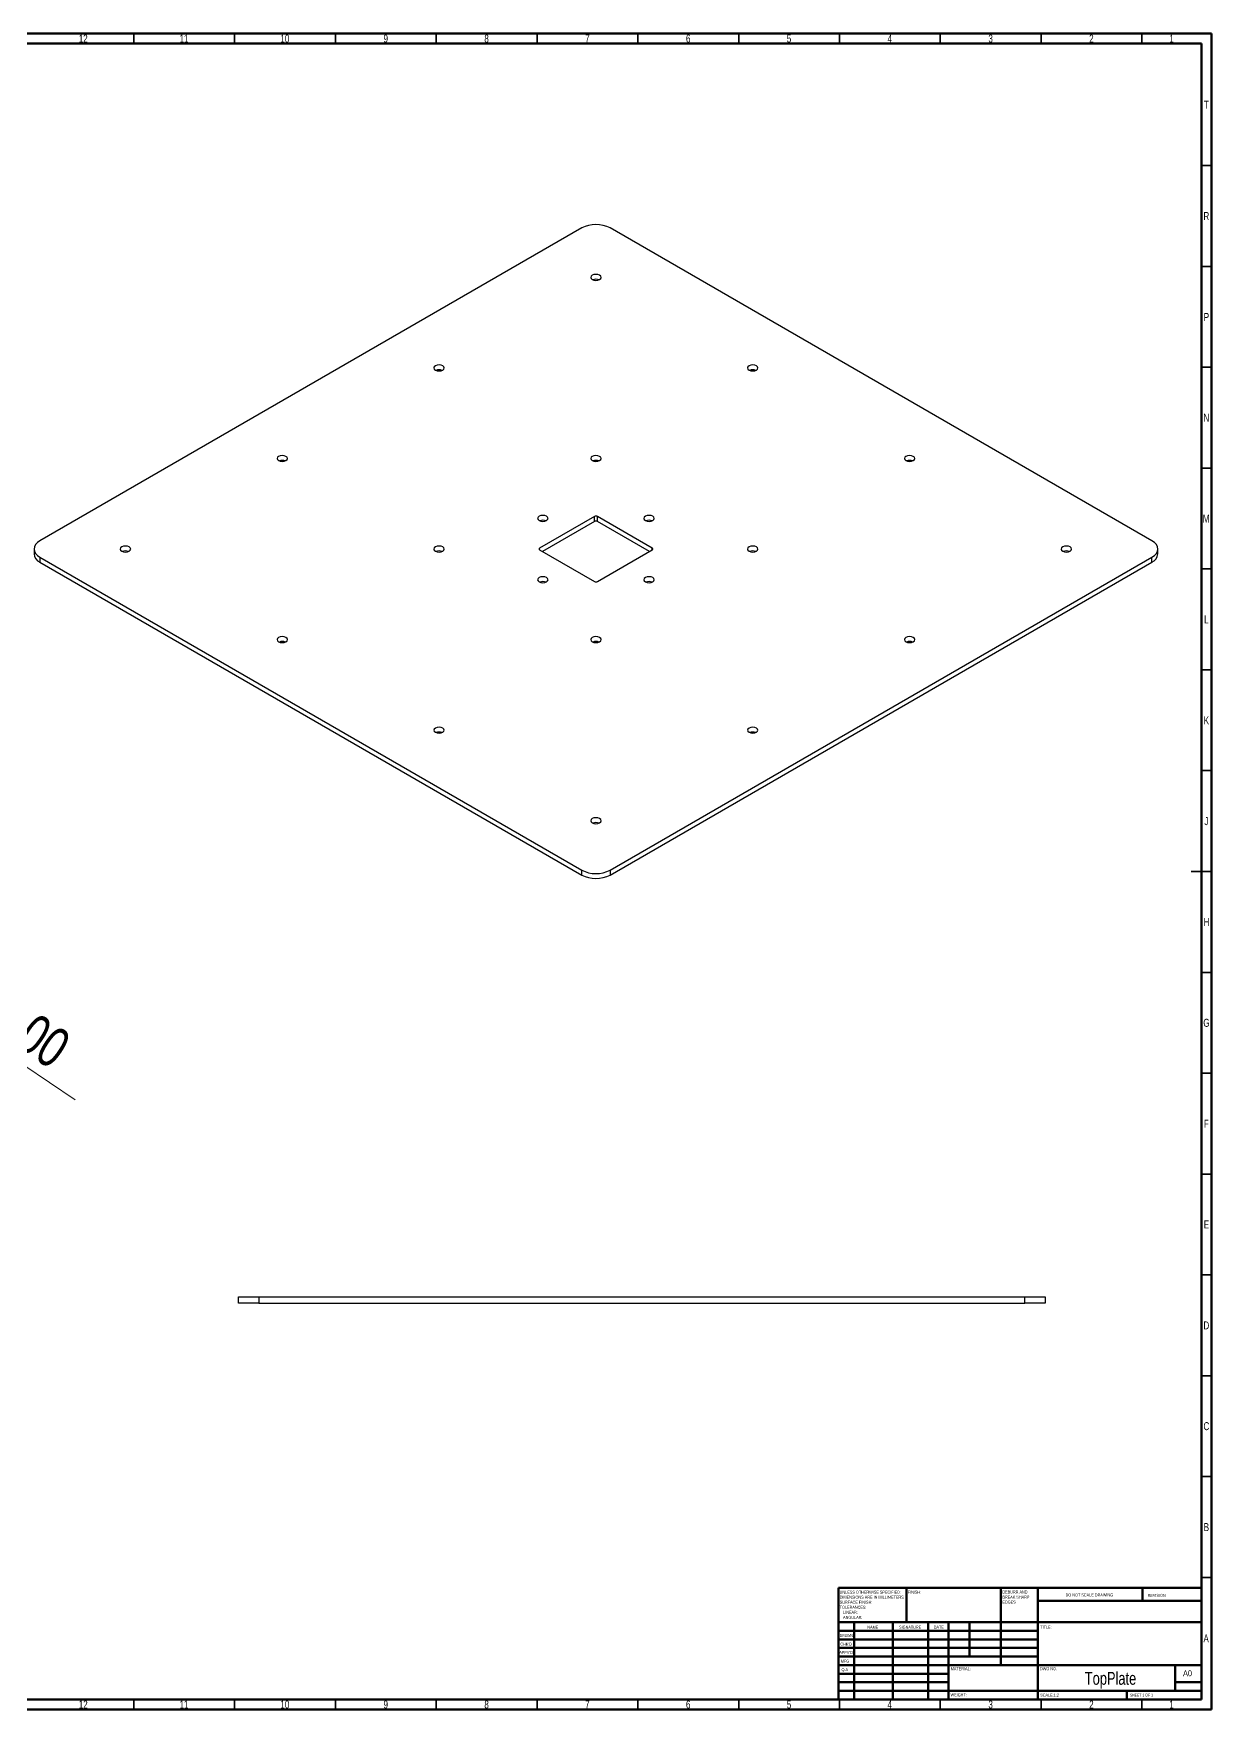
# Model space of a CAD drawing. Header units: millimetres. Extents: x 15 to 1184, y 5 to 836.
# Drawn here: x 600 to 1184, y 5 to 836 of the extents above; entities that cross this region are included whole.
import ezdxf

# ---------------------------------------------------------------- set-up
doc = ezdxf.new("R2010")
doc.units = ezdxf.units.MM
doc.styles.add('SLDTEXTSTYLE0', font='TXT', dxfattribs={"width": 0.75})
doc.styles.add('SLDTEXTSTYLE1', font='TXT', dxfattribs={"width": 0.686449})
doc.styles.add('SLDTEXTSTYLE2', font='TXT', dxfattribs={"width": 0.6875})
doc.dimstyles.new('SLDDIMSTYLE2', dxfattribs={"dimtxt": 20, "dimasz": 3.302, "dimexe": 0, "dimexo": 0.0625, "dimgap": 5, "dimtad": 1, "dimrnd": 1e-09, "dimzin": 4, "dimdsep": 46, "dimtxsty": 'SLDTEXTSTYLE0', "dimsah": 1, "dimcen": 0, "dimadec": 0, "dimazin": 1, "dimtfac": 1, "dimtofl": 0, "dimtmove": 0, "dimatfit": 3, "dimfxl": 0, "dimfrac": 2, "dimtolj": 1, "dimtzin": 12, "dimarcsym": 0})

# ---------------------------------------------------------------- blocks, each defined once
blk = doc.blocks.new('SW_NOTE_0')
at = {"color": 0, "linetype": 'Continuous', "lineweight": 0, "char_height": 1.5, "attachment_point": 1, "style": 'SLDTEXTSTYLE0'}
for s, insert in [('UNLESS OTHERWISE SPECIFIED:', (0, 1.93)), ('TOLERANCES:', (0, -5.57)), ('SURFACE FINISH:', (0, -3.07)), ('DIMENSIONS ARE IN MILLIMETERS', (0, -0.57)), ('LINEAR:', (1.69, -8.07)), ('ANGULAR:', (1.69, -10.57))]:
    blk.add_mtext(s, dxfattribs=dict(at, insert=insert))
blk = doc.blocks.new('SW_NOTE_0_1')
at = {"color": 0, "linetype": 'Continuous', "lineweight": 0, "char_height": 1.5, "attachment_point": 1, "style": 'SLDTEXTSTYLE0'}
for s, insert in [('DEBURR AND', (0, 1.93)), ('BREAK SHARP', (0, -0.57)), ('EDGES', (0, -3.07))]:
    blk.add_mtext(s, dxfattribs=dict(at, insert=insert))
blk = doc.blocks.new('_D_3')
at = {"color": 7, "linetype": 'Continuous', "lineweight": 0}
for q in [(509.7, 381.61), (620.47, 307.35)]:
    blk.add_line((518, 376.04), q, dxfattribs=at)
at = {"color": 7, "linetype": 'Continuous', "lineweight": 18}
blk.add_solid([(518, 376.04), (520.46, 373.78), (521.03, 374.62)], dxfattribs=at)
at = {"color": 7, "linetype": 'Continuous', "lineweight": 18, "insert": (566.01, 374.62), "char_height": 20, "attachment_point": 1, "rotation": 326.16273, "style": 'SLDTEXTSTYLE0'}
blk.add_mtext('R10.00', dxfattribs=at)

msp = doc.modelspace()

# ---------------------------------------------------------------- linework, layer by layer
at = {"color": 7, "linetype": 'Continuous', "lineweight": 70}
for p, q in [((15, 836), (1184, 836)), ((20, 831), (1179, 831)), ((1179, 831), (1179, 10)), ((1184, 836), (1184, 5)), ((1179, 10), (20, 10)), ((1184, 5), (15, 5))]:
    msp.add_line(p, q, dxfattribs=at)
at = {"color": 7, "linetype": 'Continuous', "lineweight": 35}
for p, q in [((649.5, 831), (649.5, 836)), ((699.5, 831), (699.5, 836)), ((749.5, 831), (749.5, 836)), ((799.5, 831), (799.5, 836)), ((849.5, 831), (849.5, 836)), ((899.5, 831), (899.5, 836)), ((949.5, 831), (949.5, 836)), ((999.5, 831), (999.5, 836)), ((1049.5, 831), (1049.5, 836)), ((1099.5, 831), (1099.5, 836)), ((1149.5, 831), (1149.5, 836)), ((1179, 770.5), (1184, 770.5)), ((1179, 720.5), (1184, 720.5)), ((1179, 670.5), (1184, 670.5)), ((1179, 620.5), (1184, 620.5)), ((1179, 570.5), (1184, 570.5)), ((1179, 520.5), (1184, 520.5)), ((1179, 470.5), (1184, 470.5)), ((1184, 420.5), (1174, 420.5)), ((1179, 420.5), (1184, 420.5)), ((1179, 370.5), (1184, 370.5)), ((1179, 320.5), (1184, 320.5)), ((1179, 270.5), (1184, 270.5)), ((1179, 220.5), (1184, 220.5)), ((1179, 170.5), (1184, 170.5)), ((1179, 120.5), (1184, 120.5)), ((1179, 70.5), (1184, 70.5)), ((649.5, 10), (649.5, 5)), ((699.5, 10), (699.5, 5)), ((749.5, 10), (749.5, 5)), ((799.5, 10), (799.5, 5)), ((849.5, 10), (849.5, 5)), ((899.5, 10), (899.5, 5)), ((949.5, 10), (949.5, 5)), ((999.5, 10), (999.5, 5)), ((1049.5, 10), (1049.5, 5)), ((1099.5, 10), (1099.5, 5)), ((1149.5, 10), (1149.5, 5))]:
    msp.add_line(p, q, dxfattribs=at)
at = {"color": 7, "linetype": 'Continuous', "lineweight": 25}
for p, q in [((871.638, 739.586), (602.937, 584.469)), ((1154.48, 584.469), (885.78, 739.586)), ((878.002, 596.511), (850.778, 580.795)), ((878.002, 594.061), (852.193, 579.162)), ((878.002, 594.061), (878.002, 596.511)), ((906.64, 580.795), (879.416, 596.511)), ((879.416, 594.061), (879.416, 596.511)), ((905.225, 579.162), (879.416, 594.061)), ((600.008, 580.387), (600.008, 577.937)), ((602.937, 576.305), (871.638, 421.187)), ((602.937, 576.305), (602.937, 573.855)), ((602.937, 573.855), (871.638, 418.738)), ((850.778, 579.979), (878.002, 564.263)), ((879.416, 564.263), (906.64, 579.979)), ((885.78, 421.187), (1154.48, 576.305)), ((885.78, 418.738), (1154.48, 573.855)), ((1154.48, 573.855), (1154.48, 576.305)), ((1157.409, 577.937), (1157.409, 580.387)), ((871.638, 418.738), (871.638, 421.187)), ((885.78, 421.187), (885.78, 418.738)), ((701.432, 206.523), (701.432, 209.523)), ((701.432, 209.523), (711.432, 209.523)), ((711.432, 209.523), (711.432, 206.523)), ((711.432, 209.523), (1091.432, 209.523)), ((1091.432, 206.523), (1091.432, 209.523)), ((1091.432, 209.523), (1101.432, 209.523)), ((1101.432, 209.523), (1101.432, 206.523)), ((711.432, 206.523), (701.432, 206.523)), ((711.432, 206.523), (1091.432, 206.523)), ((1101.432, 206.523), (1091.432, 206.523))]:
    msp.add_line(p, q, dxfattribs=at)
at = {"color": 8, "linetype": 'Continuous', "lineweight": 25}
for p, q in [((850.778, 579.979), (850.778, 580.795)), ((906.64, 579.979), (906.64, 580.795))]:
    msp.add_line(p, q, dxfattribs=at)
at = {"color": 7, "linetype": 'Continuous', "lineweight": 50}
for p, q in [((999, 65.25), (1179, 65.25)), ((999, 65.25), (999, 10)), ((1032.8, 48.25), (1032.8, 65.25)), ((1079.6, 65.25), (1079.6, 27)), ((1097.8, 65.25), (1097.8, 10)), ((1179, 58.875), (1097.8, 58.875)), ((1149.8, 58.875), (1149.8, 65.25)), ((1179, 48.25), (999, 48.25)), ((1097.8, 44), (999, 44)), ((1006.8, 48.25), (1006.8, 10)), ((1025.991, 48.25), (1025.991, 10)), ((1043.399, 48.25), (1043.399, 10)), ((1053.6, 10), (1053.6, 48.25)), ((1064, 31.25), (1064, 48.25)), ((1097.8, 39.75), (999, 39.75)), ((1097.8, 35.5), (999, 35.5)), ((1097.8, 31.25), (999, 31.25)), ((1053.6, 27), (999, 27)), ((1053.6, 27), (1179, 27)), ((1166, 14.25), (1166, 27)), ((1053.6, 22.75), (999, 22.75)), ((1053.6, 18.5), (999, 18.5)), ((1179, 18.5), (1166, 18.5)), ((999, 14.25), (1179, 14.25)), ((1142, 10), (1142, 14.25))]:
    msp.add_line(p, q, dxfattribs=at)
at = {"color": 7, "linetype": 'Continuous', "lineweight": 25, "flags": 128}
for points in [[(876.884, 714.041), (877.721, 713.718), (878.709, 713.605), (879.696, 713.718), (880.533, 714.041), (881.092, 714.524), (881.289, 715.094), (881.092, 715.664), (880.533, 716.147), (879.696, 716.47), (878.709, 716.584), (877.721, 716.47), (876.884, 716.147), (876.325, 715.664), (876.129, 715.094), (876.325, 714.524), (876.884, 714.041)], [(799.103, 669.139), (799.94, 668.816), (800.927, 668.702), (801.914, 668.816), (802.751, 669.139), (803.311, 669.622), (803.507, 670.192), (803.311, 670.762), (802.751, 671.245), (801.914, 671.568), (800.927, 671.681), (799.94, 671.568), (799.103, 671.245), (798.543, 670.762), (798.347, 670.192), (798.543, 669.622), (799.103, 669.139)], [(954.666, 669.139), (955.503, 668.816), (956.491, 668.702), (957.478, 668.816), (958.315, 669.139), (958.874, 669.622), (959.071, 670.192), (958.874, 670.762), (958.315, 671.245), (957.478, 671.568), (956.491, 671.681), (955.503, 671.568), (954.666, 671.245), (954.107, 670.762), (953.911, 670.192), (954.107, 669.622), (954.666, 669.139)], [(721.321, 624.236), (722.158, 623.913), (723.145, 623.8), (724.133, 623.913), (724.97, 624.236), (725.529, 624.719), (725.725, 625.289), (725.529, 625.859), (724.97, 626.342), (724.133, 626.665), (723.145, 626.779), (722.158, 626.665), (721.321, 626.342), (720.762, 625.859), (720.565, 625.289), (720.762, 624.719), (721.321, 624.236)], [(876.884, 624.236), (877.721, 623.913), (878.709, 623.8), (879.696, 623.913), (880.533, 624.236), (881.092, 624.719), (881.289, 625.289), (881.092, 625.859), (880.533, 626.342), (879.696, 626.665), (878.709, 626.779), (877.721, 626.665), (876.884, 626.342), (876.325, 625.859), (876.129, 625.289), (876.325, 624.719), (876.884, 624.236)], [(1032.448, 624.236), (1033.285, 623.913), (1034.272, 623.8), (1035.26, 623.913), (1036.097, 624.236), (1036.656, 624.719), (1036.852, 625.289), (1036.656, 625.859), (1036.097, 626.342), (1035.26, 626.665), (1034.272, 626.779), (1033.285, 626.665), (1032.448, 626.342), (1031.889, 625.859), (1031.692, 625.289), (1031.889, 624.719), (1032.448, 624.236)], [(850.545, 594.539), (851.382, 594.216), (852.369, 594.103), (853.356, 594.216), (854.193, 594.539), (854.753, 595.022), (854.949, 595.592), (854.753, 596.162), (854.193, 596.646), (853.356, 596.968), (852.369, 597.082), (851.382, 596.968), (850.545, 596.646), (849.985, 596.162), (849.789, 595.592), (849.985, 595.022), (850.545, 594.539)], [(903.224, 594.539), (904.061, 594.216), (905.049, 594.103), (906.036, 594.216), (906.873, 594.539), (907.432, 595.022), (907.629, 595.592), (907.432, 596.162), (906.873, 596.646), (906.036, 596.968), (905.049, 597.082), (904.061, 596.968), (903.224, 596.646), (902.665, 596.162), (902.469, 595.592), (902.665, 595.022), (903.224, 594.539)], [(602.937, 584.469), (601.694, 583.594), (600.769, 582.596), (600.2, 581.513), (600.008, 580.387), (600.2, 579.261), (600.769, 578.178), (601.694, 577.18), (602.937, 576.305)], [(643.539, 579.334), (644.376, 579.011), (645.364, 578.897), (646.351, 579.011), (647.188, 579.334), (647.747, 579.817), (647.944, 580.387), (647.747, 580.957), (647.188, 581.44), (646.351, 581.763), (645.364, 581.876), (644.376, 581.763), (643.539, 581.44), (642.98, 580.957), (642.784, 580.387), (642.98, 579.817), (643.539, 579.334)], [(799.103, 579.334), (799.94, 579.011), (800.927, 578.897), (801.914, 579.011), (802.751, 579.334), (803.311, 579.817), (803.507, 580.387), (803.311, 580.957), (802.751, 581.44), (801.914, 581.763), (800.927, 581.876), (799.94, 581.763), (799.103, 581.44), (798.543, 580.957), (798.347, 580.387), (798.543, 579.817), (799.103, 579.334)], [(954.666, 579.334), (955.503, 579.011), (956.491, 578.897), (957.478, 579.011), (958.315, 579.334), (958.874, 579.817), (959.071, 580.387), (958.874, 580.957), (958.315, 581.44), (957.478, 581.763), (956.491, 581.876), (955.503, 581.763), (954.666, 581.44), (954.107, 580.957), (953.911, 580.387), (954.107, 579.817), (954.666, 579.334)], [(1110.23, 579.334), (1111.067, 579.011), (1112.054, 578.897), (1113.041, 579.011), (1113.878, 579.334), (1114.438, 579.817), (1114.634, 580.387), (1114.438, 580.957), (1113.878, 581.44), (1113.041, 581.763), (1112.054, 581.876), (1111.067, 581.763), (1110.23, 581.44), (1109.67, 580.957), (1109.474, 580.387), (1109.67, 579.817), (1110.23, 579.334)], [(1154.48, 576.305), (1155.724, 577.18), (1156.648, 578.178), (1157.217, 579.261), (1157.409, 580.387), (1157.217, 581.513), (1156.648, 582.596), (1155.724, 583.594), (1154.48, 584.469)], [(850.545, 564.128), (851.382, 563.805), (852.369, 563.692), (853.356, 563.805), (854.193, 564.128), (854.753, 564.611), (854.949, 565.181), (854.753, 565.751), (854.193, 566.234), (853.356, 566.557), (852.369, 566.671), (851.382, 566.557), (850.545, 566.234), (849.985, 565.751), (849.789, 565.181), (849.985, 564.611), (850.545, 564.128)], [(903.224, 564.128), (904.061, 563.805), (905.049, 563.692), (906.036, 563.805), (906.873, 564.128), (907.432, 564.611), (907.629, 565.181), (907.432, 565.751), (906.873, 566.234), (906.036, 566.557), (905.049, 566.671), (904.061, 566.557), (903.224, 566.234), (902.665, 565.751), (902.469, 565.181), (902.665, 564.611), (903.224, 564.128)], [(721.321, 534.431), (722.158, 534.108), (723.145, 533.995), (724.133, 534.108), (724.97, 534.431), (725.529, 534.914), (725.725, 535.484), (725.529, 536.054), (724.97, 536.538), (724.133, 536.86), (723.145, 536.974), (722.158, 536.86), (721.321, 536.538), (720.762, 536.054), (720.565, 535.484), (720.762, 534.914), (721.321, 534.431)], [(876.884, 534.431), (877.721, 534.108), (878.709, 533.995), (879.696, 534.108), (880.533, 534.431), (881.092, 534.914), (881.289, 535.484), (881.092, 536.054), (880.533, 536.538), (879.696, 536.86), (878.709, 536.974), (877.721, 536.86), (876.884, 536.538), (876.325, 536.054), (876.129, 535.484), (876.325, 534.914), (876.884, 534.431)], [(1032.448, 534.431), (1033.285, 534.108), (1034.272, 533.995), (1035.26, 534.108), (1036.097, 534.431), (1036.656, 534.914), (1036.852, 535.484), (1036.656, 536.054), (1036.097, 536.538), (1035.26, 536.86), (1034.272, 536.974), (1033.285, 536.86), (1032.448, 536.538), (1031.889, 536.054), (1031.692, 535.484), (1031.889, 534.914), (1032.448, 534.431)], [(799.103, 489.529), (799.94, 489.206), (800.927, 489.093), (801.914, 489.206), (802.751, 489.529), (803.311, 490.012), (803.507, 490.582), (803.311, 491.152), (802.751, 491.635), (801.914, 491.958), (800.927, 492.071), (799.94, 491.958), (799.103, 491.635), (798.543, 491.152), (798.347, 490.582), (798.543, 490.012), (799.103, 489.529)], [(954.666, 489.529), (955.503, 489.206), (956.491, 489.093), (957.478, 489.206), (958.315, 489.529), (958.874, 490.012), (959.071, 490.582), (958.874, 491.152), (958.315, 491.635), (957.478, 491.958), (956.491, 492.071), (955.503, 491.958), (954.666, 491.635), (954.107, 491.152), (953.911, 490.582), (954.107, 490.012), (954.666, 489.529)], [(876.884, 444.626), (877.721, 444.303), (878.709, 444.19), (879.696, 444.303), (880.533, 444.626), (881.092, 445.11), (881.289, 445.68), (881.092, 446.249), (880.533, 446.733), (879.696, 447.056), (878.709, 447.169), (877.721, 447.056), (876.884, 446.733), (876.325, 446.249), (876.129, 445.68), (876.325, 445.11), (876.884, 444.626)]]:
    msp.add_lwpolyline(points, dxfattribs=at)
at = {"color": 7, "linetype": 'Continuous', "lineweight": 25}
for centre, radius, start, end in [((878.709, 725.939), 15.37, 62.609672, 117.390328), ((878.709, 710.005), 4.134, 69.199216, 110.800784), ((800.927, 665.103), 4.134, 69.199216, 110.800784), ((956.491, 665.103), 4.134, 69.199216, 110.800784), ((723.145, 620.2), 4.134, 69.199216, 110.800784), ((878.709, 620.2), 4.134, 69.199216, 110.800784), ((1034.272, 620.2), 4.134, 69.199216, 110.800784), ((852.369, 590.503), 4.134, 69.199216, 110.800784), ((878.709, 595.146), 1.537, 62.609672, 117.390328), ((878.709, 592.697), 1.537, 62.609672, 117.390328), ((905.049, 590.503), 4.134, 69.199216, 110.800784), ((605.013, 578.436), 5.029, 185.694799, 245.625342), ((645.364, 575.298), 4.134, 69.199216, 110.800784), ((800.927, 575.298), 4.134, 69.199216, 110.800784), ((850.933, 580.387), 0.437, 110.783421, 249.216579), ((906.485, 580.387), 0.437, 290.783421, 69.216579), ((956.491, 575.298), 4.134, 69.199216, 110.800784), ((1112.054, 575.298), 4.134, 69.199216, 110.800784), ((1152.405, 578.436), 5.029, 294.374658, 354.305201), ((852.369, 560.092), 4.134, 69.199216, 110.800784), ((878.709, 565.628), 1.537, 242.609672, 297.390328), ((905.049, 560.092), 4.134, 69.199216, 110.800784), ((723.145, 530.395), 4.134, 69.199216, 110.800784), ((878.709, 530.395), 4.134, 69.199216, 110.800784), ((1034.272, 530.395), 4.134, 69.199216, 110.800784), ((800.927, 485.493), 4.134, 69.199216, 110.800784), ((956.491, 485.493), 4.134, 69.199216, 110.800784), ((878.709, 440.59), 4.134, 69.199216, 110.800784), ((878.709, 434.834), 15.37, 242.609672, 297.390328), ((878.709, 432.385), 15.37, 242.609672, 297.390328)]:
    msp.add_arc(centre, radius, start, end, dxfattribs=at)

# ---------------------------------------------------------------- block references
at = {"color": 7, "linetype": 'Continuous', "lineweight": 0}
for name, p in [('SW_NOTE_0', (999.594, 61.987)), ('SW_NOTE_0_1', (1080.309, 62.069))]:
    msp.add_blockref(name, p, dxfattribs=at)

# ---------------------------------------------------------------- texts
for s, insert, char_height, attachment_point, style in [('12', (624.42, 835.474), 3.9687, 2, 'SLDTEXTSTYLE0'), ('11', (674.42, 835.474), 3.9687, 2, 'SLDTEXTSTYLE0'), ('10', (724.42, 835.474), 3.9687, 2, 'SLDTEXTSTYLE0'), ('9', (774.46, 835.474), 3.969, 2, 'SLDTEXTSTYLE0'), ('8', (824.46, 835.474), 3.969, 2, 'SLDTEXTSTYLE0'), ('7', (874.46, 835.474), 3.969, 2, 'SLDTEXTSTYLE0'), ('6', (924.46, 835.474), 3.969, 2, 'SLDTEXTSTYLE0'), ('5', (974.46, 835.474), 3.969, 2, 'SLDTEXTSTYLE0'), ('4', (1024.46, 835.474), 3.969, 2, 'SLDTEXTSTYLE0'), ('3', (1074.46, 835.474), 3.969, 2, 'SLDTEXTSTYLE0'), ('2', (1124.46, 835.474), 3.969, 2, 'SLDTEXTSTYLE0'), ('1', (1164.21, 835.474), 3.969, 2, 'SLDTEXTSTYLE0'), ('T', (1181.488, 802.724), 3.969, 2, 'SLDTEXTSTYLE0'), ('R', (1181.444, 747.474), 3.969, 2, 'SLDTEXTSTYLE0'), ('P', (1181.485, 697.418), 3.969, 2, 'SLDTEXTSTYLE0'), ('N', (1181.464, 647.474), 3.969, 2, 'SLDTEXTSTYLE0'), ('M', (1181.362, 597.418), 3.969, 2, 'SLDTEXTSTYLE0'), ('L', (1181.455, 547.474), 3.969, 2, 'SLDTEXTSTYLE0'), ('K', (1181.489, 497.418), 3.969, 2, 'SLDTEXTSTYLE0'), ('J', (1181.465, 447.474), 3.969, 2, 'SLDTEXTSTYLE0'), ('H', (1181.49, 397.418), 3.969, 2, 'SLDTEXTSTYLE0'), ('G', (1181.487, 347.474), 3.969, 2, 'SLDTEXTSTYLE0'), ('F', (1181.458, 297.418), 3.969, 2, 'SLDTEXTSTYLE0'), ('E', (1181.508, 247.474), 3.969, 2, 'SLDTEXTSTYLE0'), ('D', (1181.453, 197.418), 3.969, 2, 'SLDTEXTSTYLE0'), ('C', (1181.459, 147.474), 3.969, 2, 'SLDTEXTSTYLE0'), ('B', (1181.471, 97.418), 3.969, 2, 'SLDTEXTSTYLE0'), ('FINISH:', (1033.371, 63.919), 1.5, 1, 'SLDTEXTSTYLE0'), ('DO NOT SCALE DRAWING', (1111.615, 62.533), 1.5, 1, 'SLDTEXTSTYLE0'), ('REVISION', (1152.328, 62.335), 1.5, 1, 'SLDTEXTSTYLE0'), ('DRAWN', (999.643, 42.385), 1.5, 1, 'SLDTEXTSTYLE1'), ('NAME', (1013.322, 46.501), 1.5, 1, 'SLDTEXTSTYLE0'), ('SIGNATURE', (1029.034, 46.562), 1.5, 1, 'SLDTEXTSTYLE0'), ('DATE', (1046.215, 46.576), 1.5, 1, 'SLDTEXTSTYLE0'), ('TITLE:', (1099.09, 46.576), 1.5, 1, 'SLDTEXTSTYLE0'), ('A', (1181.34, 42.224), 3.969, 2, 'SLDTEXTSTYLE0'), ("APPV'D", (999.402, 34.066), 1.5, 1, 'SLDTEXTSTYLE0'), ("CHK'D", (999.939, 38.162), 1.5, 1, 'SLDTEXTSTYLE0'), ('MFG', (1000.124, 29.716), 1.5, 1, 'SLDTEXTSTYLE0'), ('Q.A', (1000.509, 25.505), 1.5, 1, 'SLDTEXTSTYLE0'), ('MATERIAL:', (1054.646, 25.986), 1.5, 1, 'SLDTEXTSTYLE0'), ('DWG NO.', (1098.953, 25.986), 1.5, 1, 'SLDTEXTSTYLE0'), ('TopPlate', (1133.928, 23.607), 6.35, 2, 'SLDTEXTSTYLE0'), ('A0', (1169.871, 24.406), 2.9104, 1, 'SLDTEXTSTYLE0'), ('12', (624.42, 9.474), 3.9687, 2, 'SLDTEXTSTYLE0'), ('11', (674.42, 9.474), 3.9687, 2, 'SLDTEXTSTYLE0'), ('10', (724.42, 9.474), 3.9687, 2, 'SLDTEXTSTYLE0'), ('9', (774.46, 9.474), 3.969, 2, 'SLDTEXTSTYLE0'), ('8', (824.46, 9.474), 3.969, 2, 'SLDTEXTSTYLE0'), ('7', (874.46, 9.474), 3.969, 2, 'SLDTEXTSTYLE0'), ('6', (924.46, 9.474), 3.969, 2, 'SLDTEXTSTYLE0'), ('5', (974.46, 9.474), 3.969, 2, 'SLDTEXTSTYLE0'), ('4', (1024.46, 9.474), 3.969, 2, 'SLDTEXTSTYLE0'), ('WEIGHT:', (1054.618, 12.949), 1.4986, 1, 'SLDTEXTSTYLE0'), ('3', (1074.46, 9.474), 3.969, 2, 'SLDTEXTSTYLE0'), ('SCALE:1:2', (1099.074, 12.9), 1.5, 1, 'SLDTEXTSTYLE0'), ('2', (1124.46, 9.474), 3.969, 2, 'SLDTEXTSTYLE0'), ('SHEET 1 OF 1', (1143.478, 12.9), 1.5, 1, 'SLDTEXTSTYLE2'), ('1', (1164.21, 9.474), 3.969, 2, 'SLDTEXTSTYLE0')]:
    msp.add_mtext(s, dxfattribs=dict(at, insert=insert, char_height=char_height, attachment_point=attachment_point, style=style))

# ---------------------------------------------------------------- dimensions: what is measured, and where the dimension line sits
at = {"color": 7, "linetype": 'Continuous', "lineweight": 18}
dim = msp.add_radius_dim(center=(509.697, 381.608), mpoint=(518.004, 376.039), dimstyle='SLDDIMSTYLE2', dxfattribs=at)
dim.commit()
dim.dimension.update_dxf_attribs({"geometry": '_D_3', "text_midpoint": (587.224, 329.635), "dimtype": 164})

doc.saveas('drawing.dxf')
